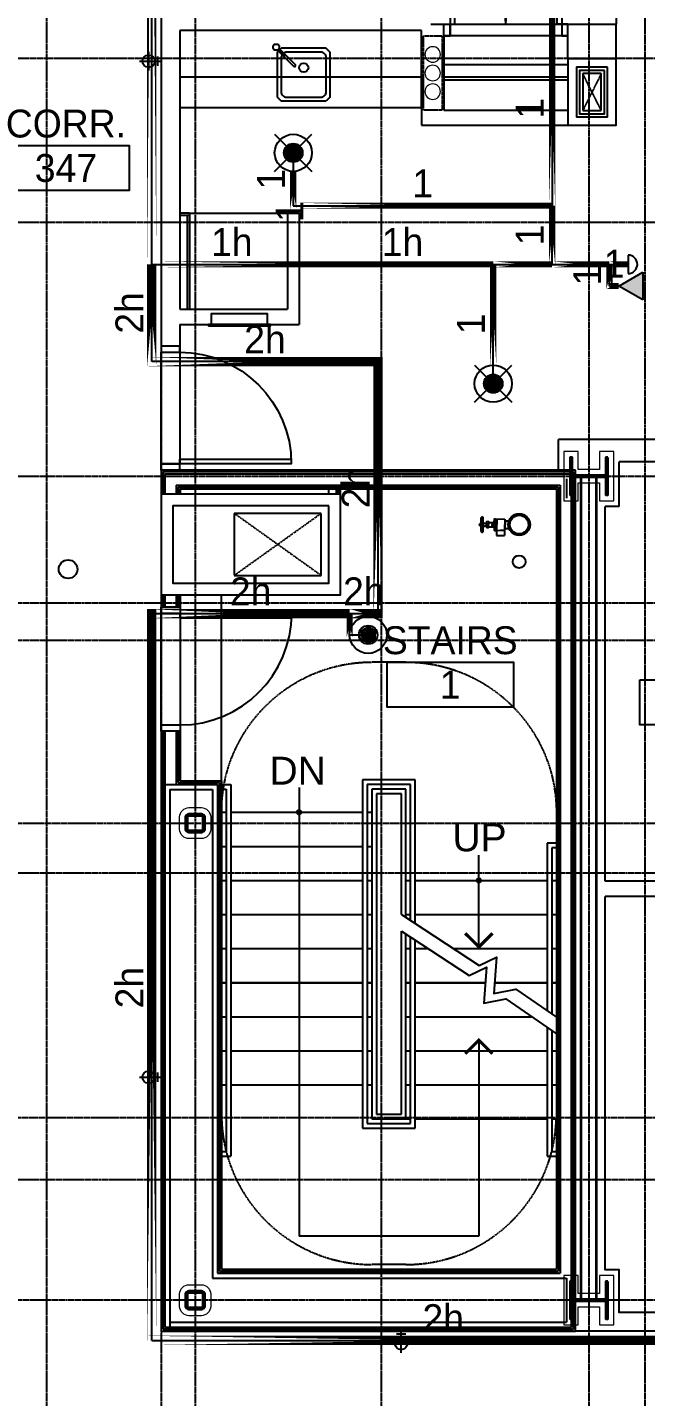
# Model space of a CAD drawing. Header units: inches. Extents: x -6955 to 13123, y -1334 to 3701.
# Drawn here: x 5062.2 to 5261.6, y 1668.4 to 2110.5 of the extents above; entities that cross this region are included whole.
import ezdxf
from ezdxf.enums import TextEntityAlignment as Align

# ---------------------------------------------------------------- set-up
doc = ezdxf.new("R2010")
doc.units = ezdxf.units.IN
doc.header["$MEASUREMENT"] = 0
doc.linetypes.add('CENTER2', pattern=[1.125, 0.75, -0.125, 0.125, -0.125])
doc.linetypes.add('HIDDEN2', pattern=[0.1875, 0.125, -0.0625])
for name, color, linetype, lineweight in [('A-Anno-Text', 7, 'Continuous', 25), ('A-Detl-Hatch', 1, 'Continuous', 18), ('A-Detl-Wide', 2, 'Continuous', 35), ('S-Detl-Hatch', 1, 'Continuous', 18), ('S-Detl-Wide', 3, 'Continuous', 35)]:
    doc.layers.add(name, color=color, linetype=linetype, lineweight=lineweight)
for name, color, linetype in [('A-Clng Mtd Light Fixture', 4, 'Continuous'), ('A-Door', 7, 'Continuous'), ('A-Door-Head', 8, 'Continuous'), ('A-Eqpm', 4, 'Continuous'), ('A-Flor-Case', 6, 'Continuous'), ('A-Flor-Case-Hidden', 8, 'HIDDEN2'), ('A-Flor-Hral', 7, 'Continuous'), ('A-Flor-Outline', 4, 'Continuous'), ('A-Flor-Ovhd', 1, 'HIDDEN2'), ('A-Flor-Pfix', 7, 'Continuous'), ('A-Flor-Soffit', 6, 'HIDDEN2'), ('A-Flor-Strs', 8, 'Continuous'), ('A-Flor-Wall Mtd Fixture', 7, 'Continuous'), ('A-Grid(SmallScale)', 11, 'CENTER2'), ('A-HVAC', 6, 'HIDDEN2'), ('A-Tag-Rm(Scale)', 7, 'Continuous'), ('A-Wall-Full', 7, 'Continuous'), ('A-Wall-Hatch', 15, 'Continuous'), ('headdn', 7, 'Continuous'), ('PIPEBL', 4, 'Continuous'), ('pipemn', 6, 'Continuous'), ('PIPESPC', 7, 'Continuous'), ('S-Grid-Iden', 7, 'Continuous'), ('spk-cap', 7, 'Continuous'), ('TIDYPIPE', 7, 'Continuous')]:
    doc.layers.add(name, color=color, linetype=linetype)
doc.layers.add('G-Anno-Nplt', color=140, linetype='Continuous', lineweight=18, plot=False)
doc.styles.add('G1DIM', font='arial.ttf')
doc.styles.add('PIPE', font='PIPE.SHX')
doc.dimstyles.new('Aec-Arch-I-96', dxfattribs={"dimscale": 96, "dimtxt": 0.09375, "dimasz": 0.0625, "dimexe": 0.0625, "dimexo": 0.0625, "dimgap": 0.03125, "dimtad": 1, "dimdec": 3, "dimzin": 3, "dimdsep": 46, "dimlunit": 4, "dimtxsty": 'G1DIM', "dimblk": 'ARCHTICK', "dimcen": 0.09375, "dimclrt": 2, "dimazin": 2, "dimtfac": 0.75, "dimtdec": 3, "dimtix": 1, "dimtmove": 2, "dimatfit": 2, "dimldrblk": 'OPEN90', "dimfxl": 0.0625, "dimtolj": 1, "dimtzin": 0, "dimarcsym": 0})

# ---------------------------------------------------------------- blocks, each defined once
blk = doc.blocks.new('Door 36in')
blk.add_lwpolyline([(0, 36), (1.5, 36), (1.5, 0), (0, 0)], close=True)
blk.add_arc((0, 0), 36, 0, 90)
blk = doc.blocks.new('A$C6DF4342F')
at = {"layer": 'A-HVAC'}
for p, q in [((3.92, 6.13), (31.92, -13.87)), ((3.92, -13.87), (31.92, 6.13))]:
    blk.add_line(p, q, dxfattribs=at)
blk.add_lwpolyline([(3.92, 6.13), (31.92, 6.13), (31.92, -13.87), (3.92, -13.87)], close=True, dxfattribs=at)
blk = doc.blocks.new('stand-pipe')
for p, q in [((13.75, -16.77), (15.5, -16.77)), ((15.5, -19.27), (15.5, -16.77)), ((13.86, -19.27), (15.5, -19.27)), ((9.81, -24.31), (14.19, -24.31))]:
    blk.add_line(p, q)
for points in [[(10.2, -19.63), (10.13, -19.63), (10.25, -16.63)], [(10.25, -16.63), (10.75, -16.51), (12, -16.51)], [(10.25, -16.63), (12, -16.63)], [(10.75, -16.51), (10.75, -15.27)], [(13.75, -16.63), (13.25, -16.51), (12, -16.51)], [(13.75, -16.63), (12, -16.63)], [(13.25, -16.51), (13.25, -15.27)], [(13.8, -19.63), (13.87, -19.63), (13.75, -16.63)], [(10.13, -19.97), (10.13, -19.74), (12, -19.74)], [(11.28, -20.11), (10.13, -19.97), (12, -19.97)], [(10.15, -19.15), (12, -19.15)], [(10.2, -19.74), (10.2, -19.63)], [(10.2, -19.63), (12, -19.63)], [(11.28, -21.89), (11.28, -20.11), (12, -20.11)], [(11.28, -20.7), (12, -20.7)], [(13.85, -19.15), (12, -19.15)], [(13.8, -19.63), (12, -19.63)], [(13.87, -19.97), (13.87, -19.74), (12, -19.74)], [(12.72, -20.11), (13.87, -19.97), (12, -19.97)], [(12.72, -21.89), (12.72, -20.11), (12, -20.11)], [(12.72, -20.7), (12, -20.7)], [(13.8, -19.74), (13.8, -19.63)], [(9.5, -23.68), (14.5, -23.68)], [(11.54, -22.51), (12, -22.51)], [(11.54, -24.31), (11.54, -24.42), (12, -24.42)], [(11.65, -23.59), (12, -23.59)], [(12.46, -22.51), (12, -22.51)], [(12.35, -23.59), (12, -23.59)], [(12.46, -24.31), (12.46, -24.42), (12, -24.42)]]:
    blk.add_lwpolyline(points)
for points in [[(11.65, -23.68), (11.65, -23.59), (11.54, -23.59), (11.54, -22.51), (11.34, -22.51, -0.214855), (11.05, -22.38), (11.05, -21.89), (12, -21.89)], [(12.35, -23.68), (12.35, -23.59), (12.46, -23.59), (12.46, -22.51), (12.66, -22.51, 0.214855), (12.95, -22.38), (12.95, -21.89), (12, -21.89)], [(11.63, -24.42, 0.424993), (12, -24.77, 0.928807)], [(12.37, -24.42, -0.424993), (12, -24.77, -0.928807)]]:
    blk.add_lwpolyline(points, format="xyb")
for centre, radius in [((12, -12), 3.5), ((12, -12), 3), ((24, -12), 2.06)]:
    blk.add_circle(centre, radius)
for centre, start, end in [((10.15, -23.75), 173.8478, 239.132), ((13.85, -23.75), 300.868, 6.1522)]:
    blk.add_arc(centre, 0.649, start, end)
at = {"layer": 'Defpoints'}
blk.add_point((0, 0), dxfattribs=at)
blk = doc.blocks.new('st clearance 1')
at = {"linetype": 'HIDDEN2'}
blk.add_line((19.5, 48.5), (30.5, 48.5), dxfattribs=at)
for centre, start, end in [((19.5, 0), 90, 178.2277), ((30.5, 0), 1.7723, 90)]:
    blk.add_arc(centre, 48.5, start, end, dxfattribs=at)
blk = doc.blocks.new('st 3rd 4th left')
at = {"layer": 'A-Anno-Text'}
for p, q in [((25, 155.5), (25, 10.7)), ((83, 104.02), (83, 133.61)), ((83, 73.97), (83, 10.7)), ((83, 10.7), (25, 10.7))]:
    blk.add_line(p, q, dxfattribs=at)
at = {"layer": 'A-Anno-Text', "const_width": 1}
for points in [[(25, 148, 1), (25, 147, 1)], [(83, 126, 1), (83, 125, 1)]]:
    blk.add_lwpolyline(points, format="xyb", close=True, dxfattribs=at)
for points in [[(78.58, 108.44), (83, 104.02), (87.42, 108.44)], [(78.58, 69.55), (83, 73.97), (87.42, 69.55)]]:
    blk.add_lwpolyline(points, dxfattribs=at)
at = {"layer": 'A-Flor-Hral'}
for p, q in [((0, 156.5), (3, 156.5)), ((0, 155), (1.5, 155)), ((1.5, 155), (1.5, 38)), ((3, 156.5), (3, 36.5)), ((62.5, 158), (45.5, 158)), ((45.5, 158), (45.5, 45.5)), ((61, 156.5), (47, 156.5)), ((47, 156.5), (47, 47)), ((59.5, 155), (48.5, 155)), ((48.5, 155), (48.5, 48.5)), ((59.5, 113.52), (59.5, 155)), ((61, 112.53), (61, 156.5)), ((62.5, 111.55), (62.5, 158)), ((58, 153.5), (50, 153.5)), ((50, 153.5), (50, 50)), ((58, 114.5), (58, 153.5)), ((105, 137.5), (105, 83.47)), ((108, 137.5), (105, 137.5)), ((106.5, 136), (106.5, 82.43)), ((108, 136), (106.5, 136)), ((58, 50), (58, 109.16)), ((59.5, 48.5), (59.5, 108.18)), ((61, 47), (61, 107.2)), ((62.5, 45.5), (62.5, 106.21)), ((105, 78.01), (105, 36.5)), ((106.5, 76.97), (106.5, 38)), ((50, 50), (58, 50)), ((45.5, 45.5), (62.5, 45.5)), ((47, 47), (61, 47)), ((48.5, 48.5), (59.5, 48.5)), ((0, 38), (1.5, 38)), ((0, 36.5), (3, 36.5)), ((105, 36.5), (108, 36.5)), ((106.5, 38), (108, 38))]:
    blk.add_line(p, q, dxfattribs=at)
for points in [[(58, 114.5), (83.1, 98.04), (88.65, 100.77), (87.88, 89.05), (94.94, 90.45), (108, 81.39)], [(58, 109.16), (79.88, 94.82), (85.43, 97.55), (84.66, 85.83), (91.71, 87.23), (108, 75.93)]]:
    blk.add_lwpolyline(points, dxfattribs=at)
at = {"layer": 'A-Flor-Strs'}
for p, q in [((0, 147.5), (1.5, 147.5)), ((3, 147.5), (45.5, 147.5)), ((47, 147.5), (48.5, 147.5)), ((0, 136.5), (1.5, 136.5)), ((3, 136.5), (45.5, 136.5)), ((47, 136.5), (48.5, 136.5)), ((0, 125.5), (1.5, 125.5)), ((3, 125.5), (45.5, 125.5)), ((47, 125.5), (48.5, 125.5)), ((59.5, 125.5), (61, 125.5)), ((62.5, 125.5), (105, 125.5)), ((106.5, 125.5), (108, 125.5)), ((0, 114.5), (1.5, 114.5)), ((3, 114.5), (45.5, 114.5)), ((47, 114.5), (48.5, 114.5)), ((59.5, 114.5), (61, 114.5)), ((62.5, 114.5), (105, 114.5)), ((106.5, 114.5), (108, 114.5)), ((0, 103.5), (1.5, 103.5)), ((3, 103.5), (45.5, 103.5)), ((47, 103.5), (48.5, 103.5)), ((59.5, 103.5), (61, 103.5)), ((62.5, 103.5), (66.64, 103.5)), ((74.77, 103.5), (105, 103.5)), ((106.5, 103.5), (108, 103.5)), ((0, 92.5), (1.5, 92.5)), ((3, 92.5), (45.5, 92.5)), ((47, 92.5), (48.5, 92.5)), ((59.5, 92.5), (61, 92.5)), ((62.5, 92.5), (85.1, 92.5)), ((88.11, 92.5), (105, 92.5)), ((106.5, 92.5), (108, 92.5)), ((0, 81.5), (1.5, 81.5)), ((3, 81.5), (45.5, 81.5)), ((47, 81.5), (48.5, 81.5)), ((59.5, 81.5), (61, 81.5)), ((62.5, 81.5), (99.97, 81.5)), ((0, 70.5), (1.5, 70.5)), ((3, 70.5), (45.5, 70.5)), ((47, 70.5), (48.5, 70.5)), ((59.5, 70.5), (61, 70.5)), ((62.5, 70.5), (105, 70.5)), ((106.5, 70.5), (108, 70.5)), ((0, 59.5), (1.5, 59.5)), ((3, 59.5), (45.5, 59.5)), ((47, 59.5), (48.5, 59.5)), ((59.5, 59.5), (61, 59.5)), ((62.5, 59.5), (105, 59.5)), ((106.5, 59.5), (108, 59.5)), ((59.5, 48.5), (61, 48.5)), ((62.5, 48.5), (105, 48.5)), ((106.5, 48.5), (108, 48.5))]:
    blk.add_line(p, q, dxfattribs=at)
at = {"layer": 'A-Flor-Pfix', "rotation": 270}
blk.add_blockref('stand-pipe', (108, 252.38), dxfattribs=at)
at = {"layer": 'A-Flor-Strs', "linetype": 'HIDDEN2', "extrusion": (0, 0, -1), "zscale": -1}
blk.add_blockref('st clearance 1', (-79, 147.5), dxfattribs=at)
at = {"layer": 'A-Flor-Strs', "linetype": 'HIDDEN2', "rotation": 180}
blk.add_blockref('st clearance 1', (79, 50), dxfattribs=at)
at = {"layer": 'A-Anno-Text', "char_height": 9, "style": 'G1DIM'}
for s, insert, attachment_point in [('DN', (33.65, 165.44), 3), ('UP', (74.49, 143.9), 1)]:
    blk.add_mtext(s, dxfattribs=dict(at, insert=insert, attachment_point=attachment_point))
blk = doc.blocks.new('A$C77C43B81')
at = {"layer": 'A-Flor-Soffit'}
blk.add_line((3224.5, 991.76), (3224.5, 1051.76), dxfattribs=at)
at = {"layer": 'A-Wall-Full'}
for points in [[(3186.12, 1084.26), (3244, 1084.26), (3244, 1051.76), (3186.12, 1051.76)], [(3189.87, 1080.51), (3240.25, 1080.51), (3240.25, 1055.51), (3189.87, 1055.51)]]:
    blk.add_lwpolyline(points, close=True, dxfattribs=at)
at = {"xscale": -1}
blk.add_blockref('st 3rd 4th left', (3224.5, 834.06), dxfattribs=at)
at = {"layer": 'A-HVAC'}
blk.add_blockref('A$C6DF4342F', (3188.45, 1071.88), dxfattribs=at)
blk = doc.blocks.new('*U19')
at = {"layer": 'A-Detl-Hatch'}
h = blk.add_hatch(dxfattribs=at)
h.set_pattern_fill('ANSI32', color=256, scale=6, style=0)
h.set_pattern_definition([(45, (0, -6.06), (-1.591, 1.591), []), (45, (1.0607, -6.06), (-1.591, 1.591), [])])
edge = h.paths.add_edge_path()
edge.add_line((6, -12.12), (6, -11.515))
edge.add_line((6, -11.515), (0.795, -11.515))
edge.add_arc((0.795, -10.915), 0.6, 180, 270, ccw=False)
edge.add_line((0.195, -10.915), (0.195, -1.205))
edge.add_arc((0.795, -1.205), 0.6, 90, 180, ccw=False)
edge.add_line((0.795, -0.605), (6, -0.605))
edge.add_line((6, -0.605), (6, 0))
edge.add_line((6, 0), (-6, 0))
edge.add_line((-6, 0), (-6, -0.605))
edge.add_line((-6, -0.605), (-0.795, -0.605))
edge.add_arc((-0.795, -1.205), 0.6, 0, 90, ccw=False)
edge.add_line((-0.195, -1.205), (-0.195, -10.915))
edge.add_arc((-0.795, -10.915), 0.6, 270, 360, ccw=False)
edge.add_line((-0.795, -11.515), (-6, -11.515))
edge.add_line((-6, -11.515), (-6, -12.12))
edge.add_line((-6, -12.12), (6, -12.12))
at = {"color": 0, "linetype": 'ByBlock'}
blk.add_lwpolyline([(6, -12.12), (6, -11.515), (0.795, -11.515, -0.4142136), (0.195, -10.915), (0.195, -1.205, -0.4142136), (0.795, -0.605), (6, -0.605), (6, 0), (-6, 0), (-6, -0.605), (-0.795, -0.605, -0.4142136), (-0.195, -1.205), (-0.195, -10.915, -0.4142136), (-0.795, -11.515), (-6, -11.515), (-6, -12.12)], format="xyb", close=True, dxfattribs=at)
blk = doc.blocks.new('W12X65')
at = {"layer": 'S-Detl-Hatch'}
blk.add_lwpolyline([(13860.59, -7310.28), (13860.59, -7305.67), (13854.79, -7305.67), (13854.79, -7298.76), (13860.59, -7298.76), (13860.59, -7294.16), (13844.59, -7294.16), (13844.59, -7298.76), (13850.4, -7298.76), (13850.4, -7305.67), (13844.59, -7305.67), (13844.59, -7310.28)], close=True, dxfattribs=at)
at = {"layer": 'A-Detl-Wide'}
blk.add_blockref('*U19', (13852.59, -7296.16), dxfattribs=at)
blk = doc.blocks.new('*U40')
at = {"layer": 'A-Detl-Hatch'}
h = blk.add_hatch(dxfattribs=at)
h.set_pattern_fill('ANSI32', color=256, scale=6, style=0)
h.set_pattern_definition([(45, (-3, 0), (-1.591, 1.591), []), (45, (-1.9393, 0), (-1.591, 1.591), [])])
edge = h.paths.add_edge_path(flags=0)
edge.add_line((-2, -0.5), (2, -0.5))
edge.add_arc((2, -1), 0.5, 0, 90, ccw=False)
edge.add_line((2.5, -1), (2.5, -5))
edge.add_arc((2, -5), 0.5, -90, 0, ccw=False)
edge.add_line((2, -5.5), (-2, -5.5))
edge.add_arc((-2, -5), 0.5, 180, 270, ccw=False)
edge.add_line((-2.5, -5), (-2.5, -1))
edge.add_arc((-2, -1), 0.5, 90, 180, ccw=False)
edge = h.paths.add_edge_path(flags=0)
edge.add_line((-2, 0), (2, 0))
edge.add_arc((2, -1), 1, 0, 90, ccw=False)
edge.add_line((3, -1), (3, -5))
edge.add_arc((2, -5), 1, -90, 0, ccw=False)
edge.add_line((2, -6), (-2, -6))
edge.add_arc((-2, -5), 1, 180, 270, ccw=False)
edge.add_line((-3, -5), (-3, -1))
edge.add_arc((-2, -1), 1, 90, 180, ccw=False)
at = {"color": 0, "linetype": 'ByBlock'}
for points in [[(-2, 0), (2, 0, -0.414214), (3, -1), (3, -5, -0.414214), (2, -6), (-2, -6, -0.414214), (-3, -5), (-3, -1, -0.414214)], [(-2, -0.5), (2, -0.5, -0.414214), (2.5, -1), (2.5, -5, -0.414214), (2, -5.5), (-2, -5.5, -0.414214), (-2.5, -5), (-2.5, -1, -0.414214)]]:
    blk.add_lwpolyline(points, format="xyb", close=True, dxfattribs=at)
blk = doc.blocks.new('HSS 6X6')
at = {"layer": 'S-Detl-Hatch'}
blk.add_lwpolyline([(13836.95, -7384.91), (13840.95, -7384.91, -0.414214), (13843.95, -7387.91), (13843.95, -7391.91, -0.414214), (13840.95, -7394.91), (13836.95, -7394.91, -0.414214), (13833.95, -7391.91), (13833.95, -7387.91, -0.414214)], format="xyb", close=True, dxfattribs=at)
at = {"layer": 'A-Detl-Wide'}
blk.add_blockref('*U40', (13838.95, -7386.91), dxfattribs=at)
blk = doc.blocks.new('Plumbing Chase')
at = {"layer": 'A-Flor-Outline', "linetype": 'HIDDEN2', "ltscale": 0.5}
blk.add_lwpolyline([(0.625, 0), (6.625, 0), (6.625, 24), (0.625, 24)], close=True, dxfattribs=at)
at = {"layer": 'G-Anno-Nplt'}
for centre in [(3.625, 18), (3.625, 12), (3.625, 6)]:
    blk.add_circle(centre, 2.5, dxfattribs=at)
blk = doc.blocks.new('18in door')
blk.add_lwpolyline([(0, 0), (1.5, 0), (1.5, 18), (0, 18)], close=True)
blk.add_arc((0, 0), 18, 0, 90)
blk = doc.blocks.new('Single 12x6 HVAC Shaft')
at = {"layer": 'A-Flor-Outline'}
blk.add_lwpolyline([(3.75, 17.75), (11.75, 17.75), (11.75, 3.75), (3.75, 3.75)], close=True, dxfattribs=at)
at = {"layer": 'A-HVAC'}
for p, q in [((4.75, 16.75), (10.75, 4.75)), ((4.75, 4.75), (10.75, 16.75))]:
    blk.add_line(p, q, dxfattribs=at)
blk.add_lwpolyline([(4.75, 16.75), (10.75, 16.75), (10.75, 4.75), (4.75, 4.75)], close=True, dxfattribs=at)
at = {"layer": 'A-Wall-Full'}
for points in [[(0, 21.5), (15.5, 21.5), (15.5, 0), (0, 0)], [(2.75, 18.75), (12.75, 18.75), (12.75, 2.75), (2.75, 2.75)]]:
    blk.add_lwpolyline(points, close=True, dxfattribs=at)
blk = doc.blocks.new('sink1915rear')
for p, q in [((-0.37, -1.9), (-0.37, -5.29)), ((-0.12, -1.97), (-0.12, -4.54)), ((0.13, -1.97), (0.13, -4.54)), ((0.38, -1.9), (0.38, -5.29)), ((0.38, -5.29), (-0.37, -5.29)), ((0.13, -4.54), (-0.12, -4.54))]:
    blk.add_line(p, q)
blk.add_circle((0, -1.04), 0.938)
for start, end in [(112.0243, 67.9757), (138.5829, 221.4171), (318.587, 41.413), (264.1135, 275.8865)]:
    blk.add_arc((0, -5.04), 1, start, end)
blk.add_open_spline([(-0.75, -3.54), (-1.37, -3.58), (-1.99, -3.68), (-3.59, -4.07), (-4.53, -4.46), (-6.15, -5.47), (-6.84, -6.09), (-7.86, -7.44), (-8.21, -8.17), (-8.46, -9.28), (-8.5, -9.65), (-8.5, -10.01), (-8.5, -10.59), (-8.4, -11.17), (-7.93, -12.47), (-7.49, -13.18), (-6.28, -14.46), (-5.51, -15.02), (-3.75, -15.9), (-2.76, -16.21), (-0.69, -16.54), (0.38, -16.56), (2.47, -16.29), (3.47, -16), (5.27, -15.17), (6.07, -14.63), (7.34, -13.38), (7.81, -12.68), (8.41, -11.21), (8.54, -10.45), (8.44, -8.94), (8.22, -8.19), (7.42, -6.76), (6.85, -6.1), (5.41, -4.95), (4.55, -4.47), (2.7, -3.81), (1.74, -3.61), (0.75, -3.54)], degree=3, knots=[4.798605, 4.798605, 4.798605, 4.798605, 5.014176, 5.014176, 5.378501, 5.378501, 5.742827, 5.742827, 6.107152, 6.107152, 6.283185, 6.283185, 6.283185, 6.561131, 6.561131, 6.925457, 6.925457, 7.289782, 7.289782, 7.654107, 7.654107, 8.018433, 8.018433, 8.382758, 8.382758, 8.747084, 8.747084, 9.111409, 9.111409, 9.475734, 9.475734, 9.84006, 9.84006, 10.204385, 10.204385, 10.56871, 10.56871, 10.909356, 10.909356, 10.909356, 10.909356])
at = {"layer": 'A-Flor-Case-Hidden', "linetype": 'HIDDEN2', "ltscale": 0.25}
blk.add_ellipse((0, -10.01), major_axis=(-9.5, 0), ratio=0.789474, start_param=4.791408, end_param=10.916548, dxfattribs=at)
blk = doc.blocks.new('wall sconce')
for p, q in [((0, 0), (3.75, 0)), ((2, -1.75), (2, 1.75))]:
    blk.add_line(p, q)
blk.add_circle((2, 0), 1.25)
blk = doc.blocks.new('41in Std Vanity')
at = {"layer": 'A-Flor-Case'}
for p, q in [((23, 54.5), (0, 54.5)), ((0.75, 1.5), (0.75, 54.5)), ((23, 1.5), (23, 54.5)), ((23, 1.5), (0, 1.5))]:
    blk.add_line(p, q, dxfattribs=at)
at = {"layer": 'A-Flor-Case-Hidden'}
for p, q in [((22, 51.12), (0.75, 51.12)), ((4.83, 50.38), (0.75, 46.3)), ((5.89, 50.38), (0.75, 45.24)), ((20, 50.38), (2.75, 50.38)), ((16.86, 50.38), (21.25, 45.99)), ((17.92, 50.38), (21.25, 47.05)), ((21.25, 4.88), (21.25, 49.12)), ((22, 4.88), (22, 51.12)), ((21.25, 17), (0.75, 17)), ((21.25, 16.25), (0.75, 16.25)), ((21.25, 5.62), (0.75, 5.62)), ((22, 4.88), (0.75, 4.88))]:
    blk.add_line(p, q, dxfattribs=at)
for points in [[(0.75, 49.12), (2.75, 49.12), (2.75, 51.12), (0.75, 51.12)], [(20, 49.12), (22, 49.12), (22, 51.12), (20, 51.12)]]:
    blk.add_lwpolyline(points, close=True, dxfattribs=at)
at = {"layer": 'A-Wall-Full'}
for p, q in [((0, 0), (0, 56)), ((0, 56), (23, 56)), ((23, 0), (0, 0))]:
    blk.add_line(p, q, dxfattribs=at)
at = {"layer": 'A-Flor-Pfix', "rotation": 90}
blk.add_blockref('sink1915rear', (2.99, 33.06), dxfattribs=at)
at = {"layer": 'A-Flor-Wall Mtd Fixture', "xscale": -1, "rotation": 90}
blk.add_blockref('wall sconce', (11.5, 56), dxfattribs=at)
at = {"layer": 'A-Flor-Wall Mtd Fixture', "rotation": 90}
blk.add_blockref('wall sconce', (11.5, 0), dxfattribs=at)
blk = doc.blocks.new('_ArchTick')
at = {"color": 0, "linetype": 'ByBlock', "const_width": 0.15}
blk.add_lwpolyline([(-0.5, -0.5), (0.5, 0.5)], dxfattribs=at)
blk = doc.blocks.new('*D133')
at = {"layer": 'Defpoints', "color": 0, "transparency": 16777216}
for p in [(-44.25, -73.66), (-4.25, -73.66), (-4.25, -75.03)]:
    blk.add_point(p, dxfattribs=at)
at = {"layer": 'G-Anno-Nplt', "color": 0, "lineweight": -2, "transparency": 16777216}
for p, q in [((-44.25, -75.03), (-4.25, -75.03)), ((-44.25, -75.16), (-44.25, -76.53)), ((-4.25, -75.16), (-4.25, -76.53))]:
    blk.add_line(p, q, dxfattribs=at)
at = {"layer": 'G-Anno-Nplt', "color": 0, "lineweight": -2, "transparency": 16777216, "xscale": 1.5, "yscale": 1.5, "zscale": 1.5, "rotation": 180}
blk.add_blockref('_ArchTick', (-44.25, -75.03), dxfattribs=at)
at = {"layer": 'G-Anno-Nplt', "color": 0, "lineweight": -2, "transparency": 16777216, "xscale": 1.5, "yscale": 1.5, "zscale": 1.5}
blk.add_blockref('_ArchTick', (-4.25, -75.03), dxfattribs=at)
at = {"layer": 'G-Anno-Nplt', "transparency": 16777216, "insert": (-24.25, -76.93), "char_height": 2.25, "attachment_point": 5, "rotation": 180, "style": 'G1DIM'}
blk.add_mtext('\\A1;3\'-4"', dxfattribs=at)
blk = doc.blocks.new('_Open90')
at = {"color": 0, "linetype": 'ByBlock', "lineweight": -2}
for p, q in [((0, 0), (-1, 0)), ((-0.5, 0.5), (0, 0)), ((0, 0), (-0.5, -0.5))]:
    blk.add_line(p, q, dxfattribs=at)
blk = doc.blocks.new('*D134')
at = {"layer": 'Defpoints', "color": 0, "transparency": 16777216}
for p in [(-11.64, -72.75), (-10.4, -72.75), (-10.4, -96.75)]:
    blk.add_point(p, dxfattribs=at)
at = {"layer": 'G-Anno-Nplt', "color": 0, "lineweight": -2, "transparency": 16777216}
for p, q in [((-11.9, -72.75), (-13.14, -72.75)), ((-11.64, -96.75), (-11.64, -72.75)), ((-11.9, -96.75), (-13.14, -96.75))]:
    blk.add_line(p, q, dxfattribs=at)
at = {"layer": 'G-Anno-Nplt', "color": 0, "lineweight": -2, "transparency": 16777216, "xscale": 1.5, "yscale": 1.5, "zscale": 1.5}
for p, rotation in [((-11.64, -72.75), 90), ((-11.64, -96.75), 270)]:
    blk.add_blockref('_ArchTick', p, dxfattribs=dict(at, rotation=rotation))
at = {"layer": 'G-Anno-Nplt', "transparency": 16777216, "insert": (-13.54, -84.75), "char_height": 2.25, "attachment_point": 5, "rotation": 90, "style": 'G1DIM'}
blk.add_mtext('\\A1;2\'-0"', dxfattribs=at)
blk = doc.blocks.new('36in door')
blk.add_lwpolyline([(-1.5, -36), (0, -36), (0, 0), (-1.5, 0)], close=True)
blk.add_arc((0, 0), 36, 180, 270)
blk = doc.blocks.new('storage 2')
at = {"layer": 'A-Door-Head'}
for points in [[(31.01, 145.31), (67.01, 145.31), (67.01, 140.31), (31.01, 140.31)], [(33.39, 6), (69.39, 6), (69.39, 0), (33.39, 0)]]:
    blk.add_lwpolyline(points, close=True, dxfattribs=at)
at = {"layer": 'A-Wall-Full'}
for p, q in [((14.18, 266.25), (14.18, 280.63)), ((14.18, 266.25), (9.62, 266.25)), ((31.01, 145.31), (9.62, 145.31)), ((31.01, 140.31), (31.01, 145.31)), ((67.01, 140.31), (67.01, 145.31)), ((71.37, 145.31), (67.01, 145.31)), ((67.01, 145.31), (71.37, 145.31)), ((31.01, 140.31), (9.62, 140.31)), ((71.37, 140.31), (67.01, 140.31)), ((67.01, 140.31), (71.37, 140.31)), ((33.39, 0), (33.39, 6)), ((69.39, 0), (69.39, 6)), ((69.39, 6), (69.39, 6)), ((69.39, 6), (69.39, 6)), ((33.39, 0), (0, 0)), ((69.39, 0), (69.39, 0)), ((69.39, 0), (69.39, 0))]:
    blk.add_line(p, q, dxfattribs=at)
for points in [[(9.62, 145.31), (9.62, 266.25)], [(33.39, 6), (14.18, 6), (14.18, 19.75), (9.62, 19.75), (9.62, 140.31)]]:
    blk.add_lwpolyline(points, dxfattribs=at)
at = {"layer": 'A-Door', "rotation": 180}
blk.add_blockref('Door 36in', (67.01, 140.31), dxfattribs=at)
at = {"layer": 'A-Door', "xscale": -1}
blk.add_blockref('Door 36in', (69.39, 6), dxfattribs=at)
blk = doc.blocks.new('wall sconce typ')
for p, q in [((0, 7), (0, 0)), ((3, 4), (-3, 4)), ((-1.5, 1), (1.5, 1))]:
    blk.add_line(p, q)
blk.add_circle((0, 4), 2)
blk = doc.blocks.new('Rm Tag')
blk.add_lwpolyline([(-0.2124, 0.0759), (0.2124, 0.0759), (0.2124, -0.0759), (-0.2124, -0.0759)], close=True)
for p in [(0, 0.2858), (0, 0.1493), (0, 0)]:
    blk.add_attdef('XXX', text='', height=0.0938).set_placement(p, align=Align.MIDDLE_CENTER)
blk = doc.blocks.new('kitchen faucet')
for p, q in [((0.93, 0.38), (8.38, 0.38)), ((1, 0.12), (4, 0.12)), ((4, -0.12), (4, 0.12)), ((0.93, -0.38), (8.38, -0.38)), ((1, -0.12), (4, -0.12))]:
    blk.add_line(p, q)
blk.add_circle((0, 0), 1)
blk.add_arc((8.38, 0), 0.375, 270, 90)
blk = doc.blocks.new('kitchen sink')
blk.add_lwpolyline([(-14.94, -6.97, 0.143329), (-14, -7.25), (-3, -7.25, 0.414214), (-1.25, -5.5), (-1.25, 5.5, 0.414214), (-3, 7.25), (-14, 7.25, 0.414214), (-15.75, 5.5), (-15.75, -5.5, 0.143329), (-15.47, -6.44, 0.143329)], format="xyb")
blk.add_circle((-10.75, 0), 1.5)
at = {"layer": 'A-Flor-Case-Hidden'}
for p, q in [((-15.75, 8.5), (-17, 7.25)), ((-1.25, 8.5), (0, 7.25)), ((-16.64, -7.61), (-17, -7.25)), ((-15.75, -8.5), (-16.11, -8.14)), ((-1.25, -8.5), (0, -7.25))]:
    blk.add_line(p, q, dxfattribs=at)
for points in [[(-17, 7.25), (-17, -7.25)], [(-1.25, 8.5), (-15.75, 8.5)], [(0, -7.25), (0, 7.25)], [(-15.75, -8.5), (-1.25, -8.5)]]:
    blk.add_lwpolyline(points, dxfattribs=at)
at = {"rotation": 45.00000000000001}
blk.add_blockref('kitchen faucet', (-17.38, -8.88), dxfattribs=at)
blk = doc.blocks.new('side2')
for p, q in [((0, 0), (7.79, 4.5)), ((7.79, 4.5), (7.79, -4.5)), ((7.79, -4.5), (0, 0))]:
    blk.add_line(p, q)
blk.add_solid([(7.79, -4.5), (0, 0), (7.79, 4.5)])
blk = doc.blocks.new('dpend2')
for p, q in [((-6, -6), (6, 6)), ((6, -6), (-6, 6))]:
    blk.add_line(p, q)
for radius in [6, 3]:
    blk.add_circle((0, 0), radius)
for points in [[(0, 0), (-3, 0), (-2.08, 2.07)], [(0, 0), (-3, 0), (-2.08, -2.07)], [(0, 0), (0, 3), (-2.12, 2.14)], [(0, 0), (0, -3), (-2.12, -2.14)], [(0, 0), (0, 3), (2.12, 2.14)], [(0, 0), (3, 0), (2.08, 2.07)], [(0, 0), (3, 0), (2.08, -2.07)], [(0, 0), (0, -3), (2.12, -2.14)]]:
    blk.add_solid(points)
blk = doc.blocks.new('dpend1')
for radius in [6, 3]:
    blk.add_circle((0, 0), radius)
for points in [[(0.01, 2.97), (-2.53, -1.59), (-2.62, 1.36)], [(0.01, 2.97), (-2.49, -1.59), (2.52, -1.59)], [(2.52, -1.59), (0.01, 2.97), (2.6, 1.47)], [(2.52, -1.59), (-2.53, -1.59), (0.01, -2.98)]]:
    blk.add_solid(points)
blk = doc.blocks.new('PIPESPC')
at = {"layer": 'PIPESPC', "style": 'PIPE', "width": 0.9}
blk.add_attdef('SIZE', text='', height=9, dxfattribs=at).set_placement((0, 4.02), align=Align.CENTER)
at = {"layer": 'PIPESPC', "style": 'PIPE', "flags": 1}
blk.add_attdef('SCHED', (25.3, 3.89), '', height=9, dxfattribs=at)
blk = doc.blocks.new('CAP')
blk.add_line((0, 3), (0, -3))
blk.add_arc((0, 0), 3, 270, 90)
blk = doc.blocks.new('Studio Vanity and Closet Typ')
at = {"layer": 'A-Door'}
for points in [[(-42.2386, -69), (-42.2386, -72.75), (-44.2386, -72.75), (-44.2386, -69)], [(-6.2386, -69), (-6.2386, -72.75), (-4.2386, -72.75), (-4.2386, -69)]]:
    blk.add_lwpolyline(points, close=True, dxfattribs=at)
at = {"layer": 'A-Door-Head'}
blk.add_lwpolyline([(-42.2386, -69), (-42.2386, -72.75), (-6.2386, -72.75), (-6.2386, -69)], close=True, dxfattribs=at)
at = {"layer": 'A-Flor-Ovhd'}
for p, q in [((-4.375, -81.955), (-44.25, -81.955)), ((-4.375, -85.955), (-44.25, -85.955)), ((-4.375, -86.955), (-44.25, -86.955))]:
    blk.add_line(p, q, dxfattribs=at)
at = {"layer": 'A-Flor-Soffit'}
blk.add_line((-59.75, -23), (-59.75, -69), dxfattribs=at)
at = {"layer": 'A-Wall-Full'}
for p, q in [((-56, 0), (-56, -23)), ((0, 0), (0, -23)), ((-56, -23), (-59.75, -23)), ((-42.25, -69), (-59.75, -69)), ((-59.75, -101.625), (-59.75, -69)), ((-42.25, -69), (-42.25, -72.75)), ((0, -69), (-6.25, -69)), ((-6.25, -69), (-6.25, -72.75)), ((-44.25, -80.125), (-44.25, -72.75)), ((-44.25, -72.75), (-42.25, -72.75)), ((-4.25, -72.75), (-6.25, -72.75)), ((-4.25, -72.75), (-4.25, -96.75)), ((-4.25, -96.75), (-44.25, -96.75)), ((3, -101.625), (-59.75, -101.625))]:
    blk.add_line(p, q, dxfattribs=at)
at = {"xscale": -1, "rotation": 90}
blk.add_blockref('41in Std Vanity', (0, 0), dxfattribs=at)
for name, p in [('Plumbing Chase', (-4.25, -96.75)), ('Single 12x6 HVAC Shaft', (-59.75, -101.625))]:
    blk.add_blockref(name, p)
at = {"layer": 'A-Door'}
blk.add_blockref('18in door', (-42.2386, -69), dxfattribs=at)
at = {"layer": 'A-Door', "xscale": -1}
blk.add_blockref('18in door', (-6.2386, -69), dxfattribs=at)
at = {"layer": 'G-Anno-Nplt'}
dim = blk.add_linear_dim(base=(-4.25, -75.0334), p1=(-44.25, -73.6618), p2=(-4.25, -73.6618), dimstyle='Aec-Arch-I-96', override={"dimscale": 24, "dimsah": 1, "dimclrt": 256}, dxfattribs=at)
dim.commit()
dim.dimension.update_dxf_attribs({"geometry": '*D133', "text_midpoint": (-24.25, -76.933)})
dim = blk.add_linear_dim(base=(-11.64, -72.75), p1=(-10.398, -96.75), p2=(-10.398, -72.75), angle=90, dimstyle='Aec-Arch-I-96', override={"dimscale": 24, "dimsah": 1, "dimclrt": 256}, dxfattribs=at)
dim.commit()
dim.dimension.update_dxf_attribs({"geometry": '*D134', "text_midpoint": (-13.5388, -84.75)})

msp = doc.modelspace()

# ---------------------------------------------------------------- linework, layer by layer
at = {"layer": 'A-Clng Mtd Light Fixture'}
msp.add_circle((5075.3356, 1935.5473), 3, dxfattribs=at)
at = {"layer": 'A-Door'}
for points in [[(5111.3361, 2005.5773), (5111.3361, 2007.5773), (5105.3361, 2007.5773), (5105.3361, 2005.5773)], [(5111.3361, 1967.5773), (5111.3361, 1969.5773), (5105.3361, 1969.5773), (5105.3361, 1967.5773)], [(5105.3361, 1923.2773), (5111.4611, 1923.2773), (5111.4611, 1921.2773), (5105.3361, 1921.2773)], [(5105.3361, 1885.2773), (5111.4611, 1885.2773), (5111.4611, 1883.2773), (5105.3361, 1883.2773)]]:
    msp.add_lwpolyline(points, close=True, dxfattribs=at)
at = {"layer": 'A-Door-Head'}
for points in [[(5111.3361, 2005.5773), (5111.3361, 1969.5773), (5105.3361, 1969.5773), (5105.3361, 2005.5773)], [(5105.3361, 1923.2773), (5111.4611, 1923.2773), (5111.4611, 1883.2773), (5105.3361, 1883.2773)]]:
    msp.add_lwpolyline(points, close=True, dxfattribs=at)
at = {"layer": 'A-Eqpm'}
for points in [[(5139.5847, 2014.5773), (5121.5847, 2014.5773), (5121.5847, 2018.0773), (5139.5847, 2018.0773)], [(5140.5847, 2014.5773), (5120.5847, 2014.5773), (5120.5847, 2014.0773), (5140.5847, 2014.0773)]]:
    msp.add_lwpolyline(points, close=True, dxfattribs=at)
at = {"layer": 'A-Flor-Case'}
for p, q in [((5189.3361, 2084.4523), (5111.3361, 2084.4523)), ((5114.4611, 2050.4523), (5111.4611, 2050.4523)), ((5114.4611, 2049.7023), (5111.4611, 2049.7023)), ((5113.7111, 2049.7023), (5113.7111, 2019.4523)), ((5114.4611, 2050.4523), (5114.4611, 2019.4523))]:
    msp.add_line(p, q, dxfattribs=at)
at = {"layer": 'A-Flor-Ovhd'}
for p, q in [((5111.3361, 2094.4523), (5189.0861, 2094.4523)), ((5114.4611, 2050.4523), (5146.0861, 2050.4523))]:
    msp.add_line(p, q, dxfattribs=at)
at = {"layer": 'A-Grid(SmallScale)'}
for p, q in [((5068.3342, 3132.3201), (5068.3342, 1223.6428)), ((5105.3342, 3132.3201), (5105.3342, 1223.6428)), ((5176.3342, 3132.3201), (5176.3342, 1223.6428)), ((5243.3342, 3132.3201), (5243.3342, 1223.6428)), ((5116.3342, 3110.5182), (5116.3342, 1223.6428)), ((5261.3342, 3110.477), (5261.3342, 1223.6428)), ((4552.2192, 2100.5773), (8345.3342, 2100.5773)), ((4537.3342, 2047.5773), (8345.3342, 2047.5773)), ((4537.3342, 1965.5773), (8345.3342, 1965.5773)), ((8345.3342, 1912.5773), (4537.3342, 1912.5773)), ((4561.449, 1853.5773), (8345.3342, 1853.5773)), ((4537.3342, 1837.5773), (8345.3342, 1837.5773)), ((4563.1356, 1758.5773), (8345.3342, 1758.5773)), ((4537.3342, 1738.5773), (8345.3342, 1738.5773)), ((8343.3342, 1699.5773), (4552.1444, 1699.5773))]:
    msp.add_line(p, q, dxfattribs=at)
msp.add_lwpolyline([(8345.3342, 1924.5773), (4557.6467, 1924.5773), (4550.0842, 1939.1398), (4504.0217, 1939.1398)], dxfattribs=at)
at = {"layer": 'A-Wall-Full'}
for p, q in [((5105.3361, 2189.5773), (5105.3361, 2005.5773)), ((5189.3361, 2109.4523), (5111.3361, 2109.4523)), ((5111.3361, 2109.4523), (5111.3361, 2019.4523)), ((5189.3361, 2084.2023), (5189.3361, 2109.4523)), ((5189.3361, 2084.2023), (5189.3361, 2078.8473)), ((5146.0861, 2050.4523), (5146.0861, 2019.4523)), ((5146.0861, 2050.4523), (5149.8361, 2050.4523)), ((5149.8361, 2050.4523), (5149.8361, 2014.5773)), ((5111.3361, 2019.4523), (5146.0861, 2019.4523)), ((5111.3361, 2014.5773), (5111.3361, 2005.5773)), ((5111.3361, 2014.5773), (5149.8361, 2014.5773)), ((5105.3361, 2005.5773), (5111.3361, 2005.5773)), ((5352.7111, 1977.4523), (5233.5242, 1977.4523)), ((5233.5242, 1967.5773), (5233.5242, 1977.4523)), ((5105.3361, 1969.5773), (5111.3361, 1969.5773)), ((5105.3361, 1967.5773), (5105.3361, 1969.5773)), ((5238.9611, 1967.5773), (5105.3361, 1967.5773)), ((5105.3361, 1967.5773), (5105.3361, 1959.7773)), ((5233.5242, 1967.5773), (5105.3361, 1967.5773)), ((5111.3361, 1967.5773), (5111.3361, 1969.5773)), ((5238.9611, 1689.5773), (5238.9611, 1967.5773)), ((5385.9592, 1970.2023), (5253.1442, 1970.2023)), ((5253.1442, 1955.8273), (5253.1442, 1970.2023)), ((5111.4611, 1961.4523), (5111.4611, 1959.7773)), ((5111.4611, 1961.4523), (5232.8361, 1961.4523)), ((5163.2104, 1959.7773), (5163.2104, 1961.4523)), ((5232.8361, 1961.4523), (5232.8361, 1709.5773)), ((5253.1442, 1955.8273), (5253.1442, 1955.8273)), ((5105.3361, 1927.2773), (5105.3361, 1923.2773)), ((5111.4611, 1927.2773), (5111.4611, 1923.2773)), ((5111.4611, 1923.2773), (5105.3361, 1923.2773)), ((5111.4611, 1883.2773), (5105.3361, 1883.2773)), ((5105.3361, 1883.2773), (5105.3361, 1689.5773)), ((5111.4611, 1883.2773), (5111.4611, 1867.2773)), ((5111.4611, 1867.2773), (5124.8361, 1867.2773)), ((5124.8361, 1867.2773), (5124.8361, 1709.5773)), ((5124.8361, 1709.5773), (5232.8361, 1709.5773)), ((5105.3361, 1689.5773), (5238.9611, 1689.5773))]:
    msp.add_line(p, q, dxfattribs=at)
at = {"layer": 'A-Wall-Hatch'}
for p, q in [((5238.3361, 1966.9523), (5105.9611, 1966.9523)), ((5105.9611, 1966.9523), (5105.9611, 1959.7773)), ((5106.5861, 1966.3273), (5106.5861, 1959.7773)), ((5106.5861, 1966.3273), (5237.7111, 1966.3273)), ((5110.2111, 1962.7023), (5110.2111, 1959.7773)), ((5110.2111, 1962.7023), (5234.0861, 1962.7023)), ((5234.0861, 1962.7023), (5234.0861, 1708.3273)), ((5236.0861, 1964.7023), (5236.0861, 1958.4523)), ((5237.7111, 1690.8273), (5237.7111, 1966.3273)), ((5238.3361, 1690.2023), (5238.3361, 1966.9523)), ((5110.8361, 1962.0773), (5110.8361, 1959.7773)), ((5110.8361, 1962.0773), (5233.4611, 1962.0773)), ((5159.4604, 1959.7773), (5159.4604, 1961.4523)), ((5161.9604, 1959.7773), (5161.9604, 1961.4523)), ((5162.5854, 1959.7773), (5162.5854, 1961.4523)), ((5233.4611, 1962.0773), (5233.4611, 1708.9523)), ((5105.9611, 1927.2773), (5105.9611, 1923.2773)), ((5106.5861, 1927.2773), (5106.5861, 1923.2773)), ((5110.2111, 1927.2773), (5110.2111, 1923.2773)), ((5110.8361, 1927.2773), (5110.8361, 1923.2773)), ((5105.9611, 1883.2773), (5105.9611, 1690.2023)), ((5106.5861, 1883.2773), (5106.5861, 1690.8273)), ((5110.2111, 1883.2773), (5110.2111, 1866.0273)), ((5110.8361, 1883.2773), (5110.8361, 1866.6523)), ((5106.5861, 1866.0273), (5123.5861, 1866.0273)), ((5110.8361, 1866.6523), (5124.2111, 1866.6523)), ((5123.5861, 1866.0273), (5123.5861, 1708.3273)), ((5124.2111, 1866.6523), (5124.2111, 1708.9523)), ((5108.2111, 1864.4023), (5108.2111, 1690.8273)), ((5108.2111, 1864.4023), (5121.9611, 1864.4023)), ((5121.9611, 1864.4023), (5121.9611, 1706.7023)), ((5121.9611, 1706.7023), (5236.0861, 1706.7023)), ((5123.5861, 1708.3273), (5234.0861, 1708.3273)), ((5124.2111, 1708.9523), (5233.4611, 1708.9523)), ((5236.0861, 1706.7023), (5236.0861, 1692.4523)), ((5105.9611, 1690.2023), (5238.3361, 1690.2023)), ((5106.5861, 1690.8273), (5237.7111, 1690.8273)), ((5108.2111, 1692.4523), (5236.0861, 1692.4523))]:
    msp.add_line(p, q, dxfattribs=at)
at = {"layer": 'PIPEBL'}
for p, q in [((5231.4543, 2115.7868), (5231.4543, 2052.8978)), ((5147.9711, 2069.9623), (5147.9711, 2052.8978)), ((5147.9711, 2052.8978), (5231.4543, 2052.8978)), ((5231.4543, 2033.9623), (5231.4543, 2052.8978)), ((5102.3331, 2033.9623), (5212.4711, 2033.9623)), ((5212.4711, 2033.9623), (5231.4543, 2033.9623)), ((5212.4711, 1995.4623), (5212.4711, 2033.9623)), ((5231.4543, 2033.9623), (5249.9711, 2033.9623)), ((5249.9711, 2026.9623), (5249.9711, 2033.9623)), ((5249.9711, 2033.9623), (5255.9711, 2033.9623)), ((5249.9711, 2026.9623), (5252.9711, 2026.9623)), ((5166.1486, 1914.3648), (5166.1486, 1921.2007)), ((5166.1486, 1914.3648), (5172.1486, 1914.3648))]:
    msp.add_line(p, q, dxfattribs=at)
at = {"layer": 'pipemn'}
for p, q in [((5102.3331, 2033.9623), (5102.3331, 2392.5973)), ((5102.3331, 2002.5773), (5102.3331, 2033.9623)), ((5175.3331, 2002.5773), (5102.3331, 2002.5773)), ((5175.3331, 1921.2007), (5175.3331, 2002.5773)), ((5102.3331, 1686.5773), (5102.3331, 1921.2007)), ((5102.3331, 1921.2007), (5166.1486, 1921.2007)), ((5166.1486, 1921.2007), (5175.3331, 1921.2007)), ((5102.3331, 1686.5773), (5290.3464, 1686.5773))]:
    msp.add_line(p, q, dxfattribs=at)
at = {"layer": 'S-Detl-Wide', "linetype": 'HIDDEN2'}
for p, q in [((5240.8342, 1699.7723), (5240.8342, 1965.3823)), ((5245.8342, 1699.7723), (5245.8342, 1965.3823))]:
    msp.add_line(p, q, dxfattribs=at)
at = {"layer": 'TIDYPIPE', "color": 7}
for points, const_width in [([(5102.3331, 2033.9623), (5102.3331, 2392.5973)], 3), ([(5231.4543, 2052.8978), (5231.4543, 2116.7868)], 2), ([(5147.9711, 2051.8978), (5147.9711, 2063.9623)], 2), ([(5146.9711, 2052.8978), (5231.4543, 2052.8978)], 2), ([(5231.4543, 2033.9623), (5231.4543, 2052.8978)], 2), ([(5102.3331, 2001.0773), (5102.3331, 2033.9623)], 3), ([(5102.3331, 2033.9623), (5212.4711, 2033.9623)], 2), ([(5212.4711, 2033.9623), (5231.4543, 2033.9623)], 2), ([(5212.4711, 2001.4623), (5212.4711, 2033.9623)], 2), ([(5231.4543, 2033.9623), (5249.9711, 2033.9623)], 2), ([(5249.9711, 2033.9623), (5255.9711, 2033.9623)], 2), ([(5249.9711, 2025.9623), (5249.9711, 2033.9623)], 2), ([(5248.9711, 2026.9623), (5252.9711, 2026.9623)], 2), ([(5100.8331, 2002.5773), (5176.8331, 2002.5773)], 3), ([(5175.3331, 1919.7007), (5175.3331, 2004.0773)], 3), ([(5102.3331, 1685.0773), (5102.3331, 1922.7007)], 3), ([(5100.8331, 1921.2007), (5166.1486, 1921.2007)], 3), ([(5166.1486, 1921.2007), (5176.8331, 1921.2007)], 3), ([(5166.1486, 1913.3648), (5166.1486, 1921.2007)], 2), ([(5100.8331, 1686.5773), (5290.3464, 1686.5773)], 3)]:
    msp.add_lwpolyline(points, close=True, dxfattribs=dict(at, const_width=const_width))

# ---------------------------------------------------------------- block references
at = {"xscale": -1, "rotation": 359.9999999999695}
msp.add_blockref('Studio Vanity and Closet Typ', (5192.3361, 2180.4723), dxfattribs=at)
at = {"rotation": 90}
for p in [(-2058.8836, -11887.0174), (-2058.8836, -12153.0174)]:
    msp.add_blockref('W12X65', p, dxfattribs=at)
for name, p in [('storage 2', (5238.9611, 1689.5773)), ('st 3rd 4th left', (5124.8361, 1709.5773))]:
    msp.add_blockref(name, p)
at = {"layer": 'A-Door', "xscale": -1, "rotation": 90}
msp.add_blockref('36in door', (5111.3361, 1969.5773), dxfattribs=at)
at = {"layer": 'A-Door', "rotation": 270}
msp.add_blockref('Door 36in', (5111.4611, 1921.2773), dxfattribs=at)
at = {"layer": 'A-Flor-Pfix', "rotation": 270}
msp.add_blockref('kitchen sink', (5151.3361, 2086.7023), dxfattribs=at)
at = {"layer": 'A-Flor-Wall Mtd Fixture'}
for p, rotation in [((5105.3342, 2099.5473), 90), ((5105.3342, 1771.5473), 90), ((5182.787, 1689.5773), 180)]:
    msp.add_blockref('wall sconce typ', p, dxfattribs=dict(at, rotation=rotation))
at = {"layer": 'A-Tag-Rm(Scale)'}
ref = msp.add_blockref('Rm Tag', (5074.6455, 2065.0879), dxfattribs=dict(at, xscale=96, yscale=96, zscale=96))
ref.add_attrib('XXX', 'CORR.', dxfattribs={"layer": '0', "height": 9}).set_placement((5074.6455, 2079.4189), align=Align.MIDDLE_CENTER)
ref.add_attrib('XXX', '347', dxfattribs={"layer": '0', "height": 9}).set_placement((5074.6455, 2065.0879), align=Align.MIDDLE_CENTER)
ref = msp.add_blockref('Rm Tag', (5280.1473, 1892.5506), dxfattribs=dict(at, xscale=96, yscale=96, zscale=96))
ref.add_attrib('XXX', 'TEL/', dxfattribs={"layer": '0', "height": 9}).set_placement((5280.1473, 1919.9918), align=Align.MIDDLE_CENTER)
ref.add_attrib('XXX', 'DATA', dxfattribs={"layer": '0', "height": 9}).set_placement((5280.1473, 1906.8815), align=Align.MIDDLE_CENTER)
ref.add_attrib('XXX', '355', dxfattribs={"layer": '0', "height": 9}).set_placement((5280.1473, 1892.5506), align=Align.MIDDLE_CENTER)
ref = msp.add_blockref('Rm Tag', (5198.6031, 1898.2914), dxfattribs=dict(at, xscale=96, yscale=96, zscale=96))
ref.add_attrib('XXX', 'STAIRS', dxfattribs={"layer": '0', "height": 9}).set_placement((5198.6031, 1912.6224), align=Align.MIDDLE_CENTER)
ref.add_attrib('XXX', '1', dxfattribs={"layer": '0', "height": 9}).set_placement((5198.6031, 1898.2914), align=Align.MIDDLE_CENTER)
at = {"layer": 'Defpoints', "xscale": -1}
msp.add_blockref('A$C77C43B81', (8349.3342, 875.5201), dxfattribs=at)
at = {"layer": 'headdn', "rotation": 270}
for p in [(5147.9711, 2069.9623), (5212.4711, 1995.4623)]:
    msp.add_blockref('dpend2', p, dxfattribs=at)
at = {"layer": 'headdn'}
for name, p in [('side2', (5252.9711, 2026.9623)), ('dpend1', (5172.1486, 1914.3648))]:
    msp.add_blockref(name, p, dxfattribs=at)
at = {"layer": 'PIPESPC'}
ref = msp.add_blockref('PIPESPC', (5231.4543, 2084.3423), dxfattribs=dict(at, rotation=89.99999999999918))
ref.add_attrib('SIZE', '1', dxfattribs={"color": 0, "height": 9, "rotation": 90, "style": 'PIPE'}).set_placement((5231.4543, 2084.3423), align=Align.BOTTOM_CENTER)
ref = msp.add_blockref('PIPESPC', (5189.7127, 2052.8978), dxfattribs=at)
ref.add_attrib('SIZE', '1', dxfattribs={"color": 0, "height": 9, "style": 'PIPE'}).set_placement((5189.7127, 2052.8978), align=Align.BOTTOM_CENTER)
ref = msp.add_blockref('PIPESPC', (5147.9711, 2061.43), dxfattribs=dict(at, rotation=90.00000000000306))
ref.add_attrib('SIZE', '1', dxfattribs={"color": 0, "height": 9, "rotation": 90, "style": 'PIPE'}).set_placement((5147.9711, 2061.43), align=Align.BOTTOM_CENTER)
ref = msp.add_blockref('PIPESPC', (5153.9711, 2050.9623), dxfattribs=dict(at, rotation=90))
ref.add_attrib('SIZE', '1', dxfattribs={"color": 0, "height": 9, "rotation": 90, "style": 'PIPE'}).set_placement((5153.9711, 2050.9623), align=Align.BOTTOM_CENTER)
ref = msp.add_blockref('PIPESPC', (5128.1521, 2033.9623), dxfattribs=at)
ref.add_attrib('SIZE', '1h', dxfattribs={"color": 0, "height": 9, "style": 'PIPE'}).set_placement((5128.1521, 2033.9623), align=Align.BOTTOM_CENTER)
ref = msp.add_blockref('PIPESPC', (5183.2211, 2033.9623), dxfattribs=at)
ref.add_attrib('SIZE', '1h', dxfattribs={"color": 0, "height": 9, "style": 'PIPE'}).set_placement((5183.2211, 2033.9623), align=Align.BOTTOM_CENTER)
ref = msp.add_blockref('PIPESPC', (5231.4543, 2043.43), dxfattribs=dict(at, rotation=90.00000000000276))
ref.add_attrib('SIZE', '1', dxfattribs={"color": 0, "height": 9, "rotation": 90, "style": 'PIPE'}).set_placement((5231.4543, 2043.43), align=Align.BOTTOM_CENTER)
ref = msp.add_blockref('PIPESPC', (5251.4711, 2026.9623), dxfattribs=at)
ref.add_attrib('SIZE', '1', dxfattribs={"color": 0, "height": 9, "style": 'PIPE'}).set_placement((5251.4711, 2026.9623), align=Align.BOTTOM_CENTER)
ref = msp.add_blockref('PIPESPC', (5249.9711, 2030.4623), dxfattribs=dict(at, rotation=90))
ref.add_attrib('SIZE', '1', dxfattribs={"color": 0, "height": 9, "rotation": 90, "style": 'PIPE'}).set_placement((5249.9711, 2030.4623), align=Align.BOTTOM_CENTER)
ref = msp.add_blockref('PIPESPC', (5102.3331, 2018.2698), dxfattribs=dict(at, rotation=89.99999999999834))
ref.add_attrib('SIZE', '2h', dxfattribs={"color": 0, "height": 9, "rotation": 90, "style": 'PIPE'}).set_placement((5102.3331, 2018.2698), align=Align.BOTTOM_CENTER)
ref = msp.add_blockref('PIPESPC', (5212.4711, 2014.7123), dxfattribs=dict(at, rotation=90))
ref.add_attrib('SIZE', '1', dxfattribs={"color": 0, "height": 9, "rotation": 90, "style": 'PIPE'}).set_placement((5212.4711, 2014.7123), align=Align.BOTTOM_CENTER)
ref = msp.add_blockref('PIPESPC', (5138.8331, 2002.5773), dxfattribs=at)
ref.add_attrib('SIZE', '2h', dxfattribs={"color": 0, "height": 9, "style": 'PIPE'}).set_placement((5138.8331, 2002.5773), align=Align.BOTTOM_CENTER)
ref = msp.add_blockref('PIPESPC', (5175.3331, 1961.889), dxfattribs=dict(at, rotation=90.00000000000064))
ref.add_attrib('SIZE', '2h', dxfattribs={"color": 0, "height": 9, "rotation": 90, "style": 'PIPE'}).set_placement((5175.3331, 1961.889), align=Align.BOTTOM_CENTER)
ref = msp.add_blockref('PIPESPC', (5134.2408, 1921.2007), dxfattribs=at)
ref.add_attrib('SIZE', '2h', dxfattribs={"color": 0, "height": 9, "style": 'PIPE'}).set_placement((5134.2408, 1921.2007), align=Align.BOTTOM_CENTER)
ref = msp.add_blockref('PIPESPC', (5170.7408, 1921.2007), dxfattribs=at)
ref.add_attrib('SIZE', '2h', dxfattribs={"color": 0, "height": 9, "style": 'PIPE'}).set_placement((5170.7408, 1921.2007), align=Align.BOTTOM_CENTER)
ref = msp.add_blockref('PIPESPC', (5102.3331, 1800.4711), dxfattribs=dict(at, rotation=90))
ref.add_attrib('SIZE', '2h', dxfattribs={"color": 0, "height": 9, "rotation": 90, "style": 'PIPE'}).set_placement((5102.3331, 1800.4711), align=Align.BOTTOM_CENTER)
ref = msp.add_blockref('PIPESPC', (5196.3398, 1686.5773), dxfattribs=at)
ref.add_attrib('SIZE', '2h', dxfattribs={"color": 0, "height": 9, "style": 'PIPE'}).set_placement((5196.3398, 1686.5773), align=Align.BOTTOM_CENTER)
at = {"layer": 'S-Grid-Iden'}
for p in [(-8722.6155, 9243.4864), (-8722.6155, 9089.4864)]:
    msp.add_blockref('HSS 6X6', p, dxfattribs=at)
at = {"layer": 'spk-cap'}
msp.add_blockref('CAP', (5255.9711, 2033.9623), dxfattribs=at)

doc.saveas('drawing.dxf')
